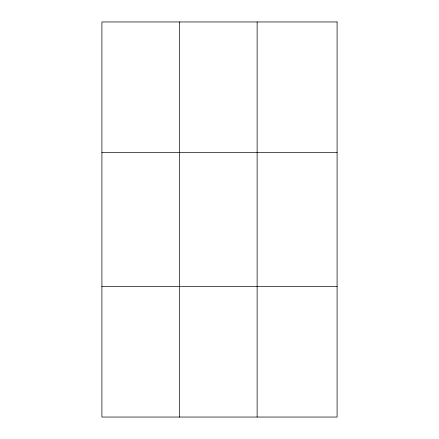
<?xml version="1.0" encoding="UTF-8"?>
<svg xmlns="http://www.w3.org/2000/svg" width="439" height="439" viewBox="0 0 439 439"><rect width="100%" height="100%" fill="white"/><g stroke="black" fill="none" stroke-linecap="round" stroke-linejoin="round"><path stroke-width="0.66" d="M179.518 417.05L179.518 21.95M257.128 417.05L257.128 21.95M101.908 152.333L337.092 152.333M101.908 286.667L337.092 286.667M337.092 21.95L337.092 417.05L101.908 417.05L101.908 21.95L337.092 21.95"/></g></svg>
